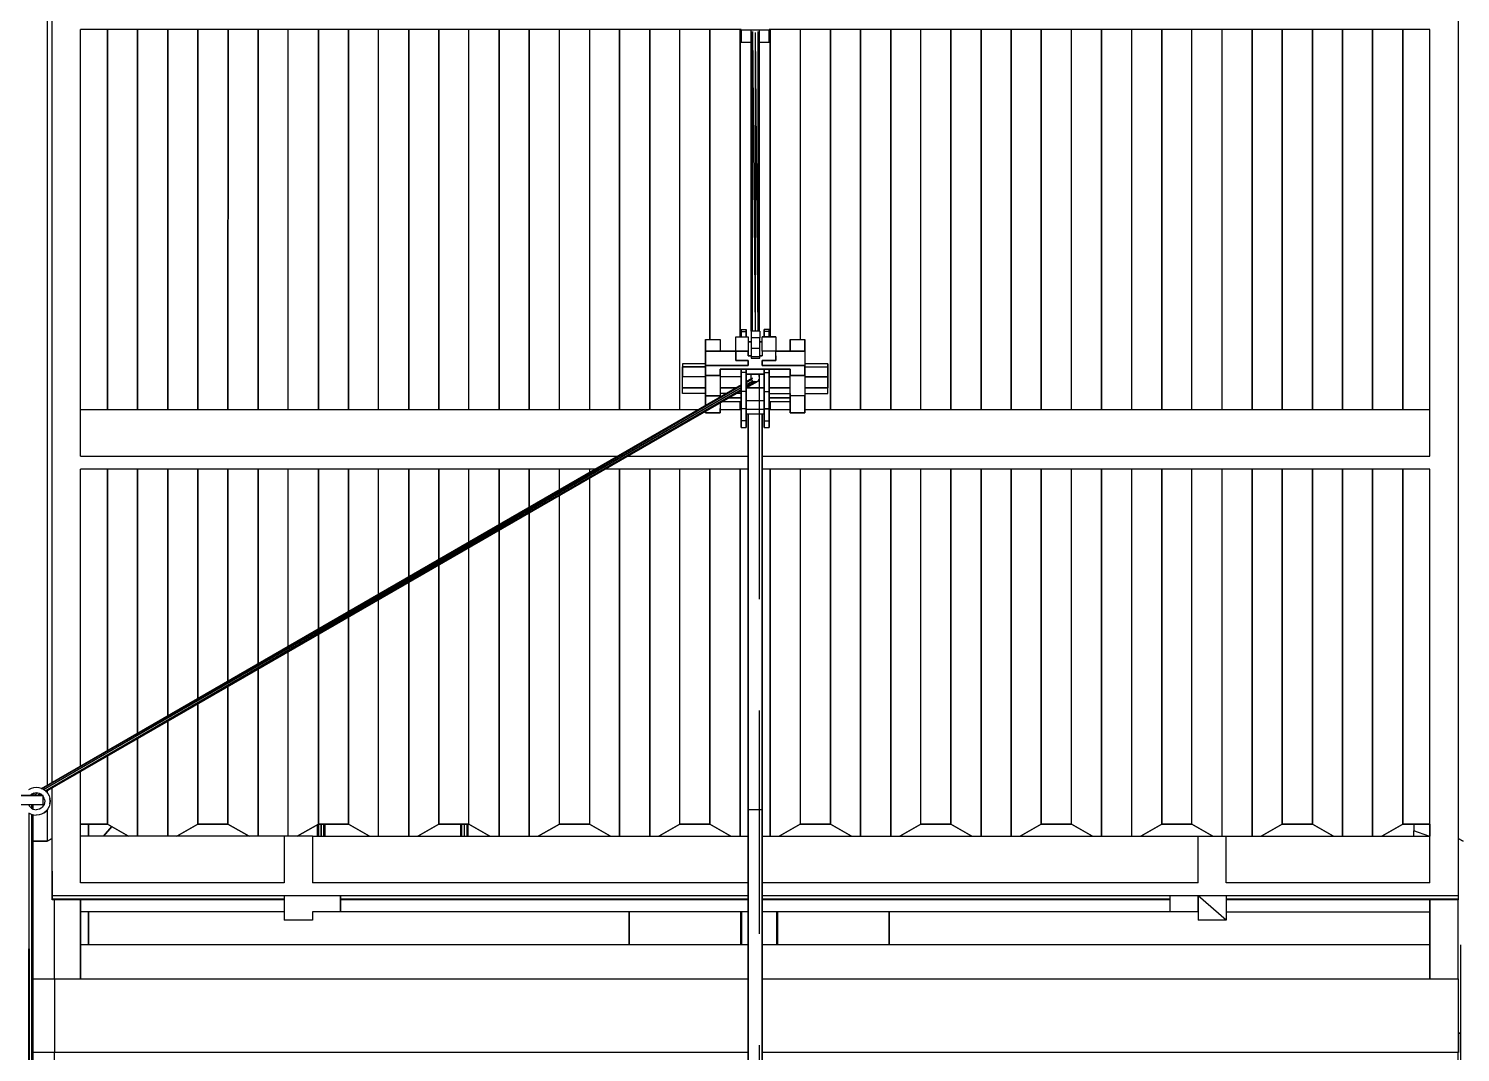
# Model space of a CAD drawing. Extents: x -43 to 90, y 6 to 81.
# Drawn here: x 17.078 to 21.152, y 19.711 to 22.624 of the extents above; entities that cross this region are included whole.
import ezdxf

# ---------------------------------------------------------------- set-up
doc = ezdxf.new("R2010")
doc.units = 0
doc.header["$LTSCALE"] = 0.1
doc.header["$MEASUREMENT"] = 0
doc.linetypes.add('HIDDEN', pattern=[9.525, 6.35, -3.175])
doc.layers.add('cobertura nova', color=4, linetype='CONTINUOUS')
doc.layers.add('hachures cobertura', color=252, linetype='CONTINUOUS')

msp = doc.modelspace()

# ---------------------------------------------------------------- linework, layer by layer
at = {"layer": 'cobertura nova'}
for p, q in [((17.1307, 24.0292), (17.1306, 20.4712)), ((17.1451, 22.6222), (17.1451, 22.6591)), ((21.1451, 22.6591), (21.1451, 22.6222)), ((17.1451, 21.4075), (17.1451, 22.6222)), ((19.1051, 22.6222), (17.2251, 22.6222)), ((17.2251, 21.4075), (17.2251, 22.6222)), ((19.1021, 21.7473), (19.1021, 22.6222)), ((19.1021, 22.6222), (19.1021, 21.7473)), ((19.1051, 22.5846), (19.1051, 22.6222)), ((19.1051, 22.6222), (19.1051, 22.6222)), ((19.1051, 22.5846), (19.1051, 22.6214)), ((19.1051, 22.6214), (19.1851, 22.6214)), ((19.1051, 22.6214), (19.1051, 22.5846)), ((19.134, 21.763), (19.134, 22.6214)), ((19.137, 21.763), (19.134, 22.6214)), ((19.1372, 22.6164), (19.1446, 21.763)), ((19.1372, 21.763), (19.1372, 22.6164)), ((19.1452, 22.6136), (19.1526, 21.763)), ((19.1452, 22.6136), (19.1452, 21.763)), ((19.1531, 22.6164), (19.1562, 21.763)), ((19.1532, 21.763), (19.1531, 22.6164)), ((19.1564, 22.6214), (19.1564, 21.763)), ((21.0651, 22.6222), (19.1851, 22.6222)), ((19.1851, 22.6214), (19.1851, 22.5846)), ((19.1851, 22.5846), (19.1851, 22.6214)), ((19.1851, 22.5846), (19.1851, 22.6214)), ((19.1878, 22.6222), (19.1878, 21.7473)), ((21.0651, 21.4075), (21.0651, 22.6222)), ((21.1451, 22.6222), (21.1451, 21.4075)), ((19.134, 22.5846), (19.1051, 22.5846)), ((19.1851, 22.5846), (19.1564, 22.5846)), ((19.1049, 21.7676), (19.1193, 21.7676)), ((19.1049, 21.7676), (19.1049, 21.7489)), ((19.1049, 21.7624), (19.1049, 21.7676)), ((19.1049, 21.7473), (19.1049, 21.7624)), ((19.1049, 21.7624), (19.1193, 21.7624)), ((19.1049, 21.7624), (19.1049, 21.7473)), ((19.1193, 21.7676), (19.1193, 21.7624)), ((19.1193, 21.7624), (19.1193, 21.7676)), ((19.1193, 21.7624), (19.1193, 21.7473)), ((19.1193, 21.7473), (19.1193, 21.7624)), ((19.1582, 21.763), (19.1339, 21.763)), ((19.1339, 21.763), (19.1339, 21.744)), ((19.1582, 21.763), (19.1582, 21.744)), ((19.1705, 21.7676), (19.1705, 21.7489)), ((19.1705, 21.7624), (19.1705, 21.7676)), ((19.1849, 21.7676), (19.1705, 21.7676)), ((19.1705, 21.7676), (19.1705, 21.7624)), ((19.1705, 21.7489), (19.1705, 21.7676)), ((19.1705, 21.7473), (19.1705, 21.7624)), ((19.1849, 21.7624), (19.1705, 21.7624)), ((19.1705, 21.7624), (19.1705, 21.7473)), ((19.1849, 21.7676), (19.1849, 21.7624)), ((19.1849, 21.7624), (19.1849, 21.7676)), ((19.1849, 21.7473), (19.1849, 21.7624)), ((19.1849, 21.7624), (19.1849, 21.7473)), ((19.0037, 21.7039), (19.0037, 21.7393)), ((19.0037, 21.7393), (19.0455, 21.7393)), ((19.0037, 21.7393), (19.0037, 21.696)), ((19.0037, 21.7063), (19.0037, 21.7393)), ((19.0455, 21.7393), (19.0455, 21.7063)), ((19.09, 21.7473), (19.1253, 21.7473)), ((19.09, 21.7067), (19.09, 21.7473)), ((19.09, 21.7201), (19.09, 21.7333)), ((19.09, 21.7201), (19.09, 21.7201)), ((19.09, 21.6796), (19.09, 21.7201)), ((19.09, 21.7201), (19.09, 21.7201)), ((19.1049, 21.7489), (19.1049, 21.7489)), ((19.1049, 21.7473), (19.1049, 21.7489)), ((19.1049, 21.7489), (19.1049, 21.7473)), ((19.1253, 21.7473), (19.1253, 21.7067)), ((19.1339, 21.7333), (19.1253, 21.7333)), ((19.1253, 21.7333), (19.1339, 21.7333)), ((19.1339, 21.744), (19.1339, 21.7138)), ((19.1582, 21.744), (19.1339, 21.744)), ((19.1582, 21.7138), (19.1582, 21.744)), ((19.1649, 21.7333), (19.1582, 21.7333)), ((19.1582, 21.7333), (19.1649, 21.7333)), ((19.1649, 21.7067), (19.1649, 21.7473)), ((19.1649, 21.7473), (19.2041, 21.7473)), ((19.2041, 21.7473), (19.1649, 21.7473)), ((19.1705, 21.7489), (19.1705, 21.7473)), ((19.1705, 21.7489), (19.1705, 21.7489)), ((19.1705, 21.7473), (19.1705, 21.7489)), ((19.1705, 21.7489), (19.1705, 21.7489)), ((19.2041, 21.7473), (19.2041, 21.7067)), ((19.2447, 21.7063), (19.2447, 21.7393)), ((19.2447, 21.7393), (19.2865, 21.7393)), ((19.2447, 21.7393), (19.2447, 21.7063)), ((19.2865, 21.7063), (19.2865, 21.7393)), ((19.2865, 21.7393), (19.2865, 21.7063)), ((19.2865, 21.7063), (19.2865, 21.7393)), ((19.0037, 21.696), (19.0037, 21.7063)), ((19.0037, 21.7063), (19.0455, 21.7063)), ((19.0455, 21.7059), (19.0037, 21.7059)), ((19.0037, 21.7059), (19.0037, 21.6654)), ((19.0037, 21.6654), (19.0037, 21.7059)), ((19.0037, 21.7059), (19.0037, 21.6956)), ((19.0037, 21.691), (19.0037, 21.7039)), ((19.0037, 21.6776), (19.0037, 21.696)), ((19.0037, 21.6956), (19.0037, 21.6772)), ((19.0037, 21.691), (19.0037, 21.691)), ((19.0037, 21.6707), (19.0037, 21.691)), ((19.0037, 21.691), (19.0037, 21.691)), ((19.0037, 21.6776), (19.0037, 21.6772)), ((19.0037, 21.6776), (19.0037, 21.6776)), ((19.0037, 21.6772), (19.0037, 21.6772)), ((19.0455, 21.7063), (19.09, 21.7063)), ((19.09, 21.7059), (19.0455, 21.7059)), ((19.1253, 21.7067), (19.09, 21.7067)), ((19.09, 21.7067), (19.09, 21.6928)), ((19.09, 21.6928), (19.09, 21.7067)), ((19.09, 21.7067), (19.1253, 21.7067)), ((19.09, 21.6928), (19.09, 21.6796)), ((19.09, 21.6796), (19.09, 21.6928)), ((19.09, 21.6796), (19.1253, 21.6796)), ((19.1253, 21.6796), (19.09, 21.6796)), ((19.1253, 21.6928), (19.1253, 21.7067)), ((19.1253, 21.7067), (19.1253, 21.6928)), ((19.1339, 21.6928), (19.1253, 21.6928)), ((19.1253, 21.6928), (19.1339, 21.6928)), ((19.1253, 21.6796), (19.1253, 21.6657)), ((19.1253, 21.6657), (19.1253, 21.6796)), ((19.1253, 21.6657), (19.1253, 21.6796)), ((19.1339, 21.7138), (19.1339, 21.6901)), ((19.1582, 21.7138), (19.1339, 21.7138)), ((19.1339, 21.6901), (19.1339, 21.6867)), ((19.1582, 21.6901), (19.1339, 21.6901)), ((19.1339, 21.6867), (19.1582, 21.6867)), ((19.1582, 21.6901), (19.1582, 21.7138)), ((19.1649, 21.6928), (19.1582, 21.6928)), ((19.1582, 21.6928), (19.1649, 21.6928)), ((19.1582, 21.6867), (19.1582, 21.6901)), ((19.2041, 21.7067), (19.1649, 21.7067)), ((19.1649, 21.7067), (19.1649, 21.6928)), ((19.1649, 21.6796), (19.1649, 21.6654)), ((19.1649, 21.6657), (19.1649, 21.6796)), ((19.1649, 21.6796), (19.2041, 21.6796)), ((19.1649, 21.6796), (19.1649, 21.6654)), ((19.1649, 21.6654), (19.1649, 21.6796)), ((19.2041, 21.6796), (19.1649, 21.6796)), ((19.2041, 21.6928), (19.2041, 21.7067)), ((19.2041, 21.7063), (19.2447, 21.7063)), ((19.2447, 21.7059), (19.2041, 21.7059)), ((19.2041, 21.6796), (19.2041, 21.6928)), ((19.2041, 21.6928), (19.2041, 21.6796)), ((19.2447, 21.7063), (19.2865, 21.7063)), ((19.2865, 21.7059), (19.2447, 21.7059)), ((19.2865, 21.7063), (19.2865, 21.7059)), ((19.2865, 21.7059), (19.2865, 21.6654)), ((18.9383, 21.6707), (18.9383, 21.6621)), ((19.0037, 21.6707), (18.9383, 21.6707)), ((18.9383, 21.6337), (18.9383, 21.6621)), ((18.9383, 21.6621), (19.0037, 21.6621)), ((19.0037, 21.6621), (18.9383, 21.6621)), ((18.9383, 21.6621), (18.9383, 21.6337)), ((18.9383, 21.6022), (18.9383, 21.6337)), ((19.0037, 21.6337), (18.9383, 21.6337)), ((19.0455, 21.6657), (19.0037, 21.6657)), ((19.0037, 21.6654), (19.0037, 21.6554)), ((19.0037, 21.6654), (19.0455, 21.6654)), ((19.0037, 21.6551), (19.0037, 21.6654)), ((19.0037, 21.6554), (19.0037, 21.637)), ((19.0037, 21.6367), (19.0037, 21.6551)), ((19.0037, 21.637), (19.0455, 21.637)), ((19.0455, 21.6367), (19.0037, 21.6367)), ((19.0037, 21.6367), (19.0037, 21.5788)), ((19.0037, 21.5788), (19.0037, 21.6367)), ((19.1253, 21.6657), (19.0455, 21.6657)), ((19.0455, 21.6654), (19.1253, 21.6654)), ((19.0455, 21.6554), (19.0455, 21.6551)), ((19.0455, 21.6551), (19.0455, 21.6554)), ((19.0455, 21.6554), (19.1253, 21.6554)), ((19.0455, 21.6551), (19.0455, 21.6367)), ((19.1253, 21.6551), (19.0455, 21.6551)), ((19.0455, 21.637), (19.0455, 21.6551)), ((19.0455, 21.6367), (19.0455, 21.5788)), ((19.1049, 21.6337), (19.0455, 21.6337)), ((19.1049, 21.6461), (19.1049, 21.6551)), ((19.1049, 21.6551), (19.1049, 21.6461)), ((19.1049, 21.5918), (19.1049, 21.6461)), ((19.1193, 21.6461), (19.1049, 21.6461)), ((19.1049, 21.6461), (19.1049, 21.5918)), ((19.1193, 21.6461), (19.1193, 21.6551)), ((19.1193, 21.5918), (19.1193, 21.6461)), ((19.1705, 21.6412), (19.1193, 21.6412)), ((19.1193, 21.6412), (19.1193, 21.619)), ((19.1193, 21.6412), (19.1705, 21.6412)), ((19.1194, 21.6551), (19.1194, 21.6461)), ((19.1194, 21.6461), (19.1194, 21.5918)), ((19.1253, 21.6554), (19.1649, 21.6554)), ((19.1649, 21.6551), (19.1253, 21.6551)), ((19.134, 21.6274), (19.134, 21.6412)), ((19.1557, 21.6412), (19.1564, 21.6253)), ((19.1564, 21.6412), (19.1564, 21.6253)), ((19.2447, 21.6657), (19.1649, 21.6657)), ((19.1649, 21.6654), (19.2447, 21.6654)), ((19.1649, 21.6554), (19.2447, 21.6554)), ((19.2447, 21.6551), (19.1649, 21.6551)), ((19.1705, 21.6551), (19.1705, 21.6461)), ((19.1705, 21.6461), (19.1705, 21.6551)), ((19.1705, 21.6551), (19.1705, 21.6412)), ((19.1705, 21.6461), (19.1849, 21.6461)), ((19.1705, 21.6461), (19.1705, 21.5918)), ((19.1705, 21.5918), (19.1705, 21.6461)), ((19.1705, 21.6412), (19.1705, 21.6412)), ((19.1705, 21.6412), (19.1705, 21.602)), ((19.1849, 21.6461), (19.1849, 21.6551)), ((19.1849, 21.6551), (19.1849, 21.6461)), ((19.1849, 21.5918), (19.1849, 21.6461)), ((19.1849, 21.6461), (19.1849, 21.5918)), ((19.1849, 21.6337), (19.2447, 21.6337)), ((19.2447, 21.6337), (19.1849, 21.6337)), ((19.1849, 21.6337), (19.1849, 21.6022)), ((19.2865, 21.6657), (19.2447, 21.6657)), ((19.2447, 21.6654), (19.2865, 21.6654)), ((19.2447, 21.6551), (19.2447, 21.6554)), ((19.2447, 21.6367), (19.2447, 21.6551)), ((19.2447, 21.6551), (19.2447, 21.637)), ((19.2447, 21.637), (19.2865, 21.637)), ((19.2865, 21.6367), (19.2447, 21.6367)), ((19.2447, 21.5788), (19.2447, 21.6367)), ((19.3519, 21.6707), (19.2865, 21.6707)), ((19.2865, 21.6654), (19.2865, 21.6551)), ((19.2865, 21.6554), (19.2865, 21.6654)), ((19.2865, 21.6621), (19.3519, 21.6621)), ((19.2865, 21.637), (19.2865, 21.6554)), ((19.2865, 21.6551), (19.2865, 21.6367)), ((19.2865, 21.6367), (19.2865, 21.5788)), ((19.2865, 21.6337), (19.3519, 21.6337)), ((19.3519, 21.6337), (19.2865, 21.6337)), ((19.3519, 21.6621), (19.3519, 21.6707)), ((19.3519, 21.6707), (19.3519, 21.6621)), ((19.3519, 21.6337), (19.3519, 21.6621)), ((19.3519, 21.6621), (19.3519, 21.6337)), ((19.3519, 21.6337), (19.3519, 21.6337)), ((19.3519, 21.6022), (19.3519, 21.6337)), ((19.3519, 21.6337), (19.3519, 21.6022)), ((17.1143, 20.4617), (19.1049, 21.6107)), ((19.1049, 21.6106), (17.1156, 20.4612)), ((17.1156, 20.4611), (19.1049, 21.6086)), ((17.1201, 20.4587), (19.1049, 21.6085)), ((17.1202, 20.4587), (19.1049, 21.6027)), ((17.1246, 20.4554), (19.1049, 21.6026)), ((17.1247, 20.4553), (19.1049, 21.5964)), ((19.1049, 21.5964), (17.127, 20.4535)), ((17.1271, 20.4534), (19.1049, 21.5935)), ((18.9383, 21.586), (18.9383, 21.6022)), ((19.0037, 21.6022), (18.9383, 21.6022)), ((18.9383, 21.6022), (19.0037, 21.6022)), ((19.0903, 21.6022), (19.0455, 21.6022)), ((19.0455, 21.6022), (19.0903, 21.6022)), ((19.1049, 21.586), (19.1049, 21.5935)), ((19.1193, 21.5918), (19.1049, 21.5918)), ((19.1049, 21.5918), (19.1049, 21.5425)), ((19.1049, 21.5425), (19.1049, 21.5918)), ((19.1373, 21.6293), (19.1193, 21.619)), ((19.1193, 21.619), (19.1373, 21.6293)), ((19.1193, 21.6169), (19.134, 21.6253)), ((19.1193, 21.6169), (19.134, 21.6253)), ((19.1193, 21.611), (19.1373, 21.6213)), ((19.1193, 21.6109), (19.1373, 21.6213)), ((19.1193, 21.6018), (19.1532, 21.6213)), ((19.1452, 21.6196), (19.1193, 21.6047)), ((19.1193, 21.6047), (19.1452, 21.6196)), ((19.1193, 21.5425), (19.1193, 21.5918)), ((19.1194, 21.5918), (19.1194, 21.5425)), ((19.1705, 21.602), (19.1196, 21.602)), ((19.1196, 21.602), (19.1705, 21.602)), ((19.1373, 21.6293), (19.134, 21.6253)), ((19.134, 21.6253), (19.1373, 21.6213)), ((19.1373, 21.6213), (19.1452, 21.6196)), ((19.1452, 21.6196), (19.1532, 21.6213)), ((19.1532, 21.6213), (19.1564, 21.6253)), ((19.1705, 21.602), (19.1705, 21.602)), ((19.1705, 21.602), (19.1705, 21.5663)), ((19.1705, 21.5918), (19.1849, 21.5918)), ((19.1705, 21.5918), (19.1705, 21.5425)), ((19.1705, 21.5425), (19.1705, 21.5918)), ((19.1849, 21.6022), (19.2447, 21.6022)), ((19.2447, 21.6022), (19.1849, 21.6022)), ((19.1849, 21.5425), (19.1849, 21.5918)), ((19.1849, 21.5918), (19.1849, 21.5425)), ((19.2865, 21.6022), (19.3519, 21.6022)), ((19.3519, 21.6022), (19.2865, 21.6022)), ((19.3519, 21.586), (19.3519, 21.6022)), ((19.0037, 21.586), (18.9383, 21.586)), ((19.0037, 21.586), (19.0037, 21.5733)), ((19.0037, 21.5522), (19.0037, 21.586)), ((19.0455, 21.5788), (19.0037, 21.5788)), ((19.0037, 21.5788), (19.0037, 21.5522)), ((19.0037, 21.5788), (19.0455, 21.5788)), ((19.0037, 21.5522), (19.0037, 21.5788)), ((19.0037, 21.5733), (19.0037, 21.5629)), ((19.0037, 21.5629), (19.0037, 21.5629)), ((19.0037, 21.5622), (19.0037, 21.5629)), ((19.0037, 21.5622), (19.0037, 21.5622)), ((19.0621, 21.586), (19.0455, 21.586)), ((19.0455, 21.5788), (19.0455, 21.5764)), ((19.0455, 21.5593), (19.0455, 21.5434)), ((19.1049, 21.5622), (19.0506, 21.5622)), ((19.0518, 21.5629), (19.1049, 21.5629)), ((19.1049, 21.5733), (19.0699, 21.5733)), ((19.0699, 21.5733), (19.1049, 21.5733)), ((19.1049, 21.586), (19.0919, 21.586)), ((19.1021, 21.5407), (19.1021, 21.5622)), ((19.1021, 21.5622), (19.1021, 21.5407)), ((19.1049, 21.5593), (19.1049, 21.586)), ((19.1049, 21.586), (19.1049, 21.5593)), ((19.1049, 21.5593), (19.1049, 21.5593)), ((19.1049, 21.5173), (19.1049, 21.5593)), ((19.1049, 21.5593), (19.1049, 21.5173)), ((19.1193, 21.5663), (19.1705, 21.5663)), ((19.1705, 21.5663), (19.1705, 21.5413)), ((19.1849, 21.586), (19.2447, 21.586)), ((19.2447, 21.5733), (19.1849, 21.5733)), ((19.1849, 21.5733), (19.2447, 21.5733)), ((19.1849, 21.5629), (19.2447, 21.5629)), ((19.2447, 21.5622), (19.1849, 21.5622)), ((19.1878, 21.5622), (19.1878, 21.5407)), ((19.1878, 21.5407), (19.1878, 21.5622)), ((19.2447, 21.586), (19.2447, 21.5733)), ((19.2447, 21.5434), (19.2447, 21.586)), ((19.2865, 21.5788), (19.2447, 21.5788)), ((19.2447, 21.5434), (19.2447, 21.5788)), ((19.2447, 21.5788), (19.2447, 21.5434)), ((19.2447, 21.5629), (19.2447, 21.5629)), ((19.2447, 21.5622), (19.2447, 21.5622)), ((19.2865, 21.586), (19.3519, 21.586)), ((19.2865, 21.5788), (19.2865, 21.5434)), ((19.2865, 21.5305), (19.2865, 21.5788)), ((19.2865, 21.5788), (19.2865, 21.5733)), ((19.2865, 21.5622), (19.2865, 21.5788)), ((19.2865, 21.5434), (19.2865, 21.5788)), ((19.2865, 21.5733), (19.2865, 21.5622)), ((17.2251, 21.5407), (18.9836, 21.5407)), ((19.0037, 21.5352), (19.0037, 21.5305)), ((19.0037, 21.5305), (19.0037, 21.5352)), ((19.0037, 21.5305), (19.0037, 21.5352)), ((19.0037, 21.5305), (19.0455, 21.5305)), ((19.0455, 21.5305), (19.0037, 21.5305)), ((19.0455, 21.5434), (19.0455, 21.5305)), ((19.0455, 21.5305), (19.0455, 21.5434)), ((19.0455, 21.5407), (19.1049, 21.5407)), ((19.1193, 21.5425), (19.1049, 21.5425)), ((19.1049, 21.5425), (19.1049, 21.5077)), ((19.1049, 21.5077), (19.1049, 21.5425)), ((19.1049, 21.5173), (19.1049, 21.5173)), ((19.1049, 21.4943), (19.1049, 21.5173)), ((19.1049, 21.5173), (19.1049, 21.4943)), ((19.1193, 21.5077), (19.1193, 21.5425)), ((19.1193, 21.5413), (19.1705, 21.5413)), ((19.1193, 21.5278), (19.1705, 21.5278)), ((19.1194, 21.5425), (19.1194, 21.5077)), ((19.1194, 21.5173), (19.1194, 21.5278)), ((19.1194, 21.4943), (19.1194, 21.5173)), ((19.1253, 20.4444), (19.1253, 21.5278)), ((19.1253, 21.5278), (19.1253, 20.4022)), ((19.1253, 20.4022), (19.1253, 21.5278)), ((19.1253, 21.5278), (19.1253, 20.4444)), ((19.1648, 21.5278), (19.1648, 20.4022)), ((19.1648, 20.4022), (19.1649, 21.5278)), ((19.1705, 21.5425), (19.1849, 21.5425)), ((19.1849, 21.5425), (19.1705, 21.5425)), ((19.1705, 21.5425), (19.1705, 21.5077)), ((19.1705, 21.5077), (19.1705, 21.5425)), ((19.1705, 21.5413), (19.1705, 21.5278)), ((19.1705, 21.5278), (19.1705, 21.5173)), ((19.1705, 21.5173), (19.1705, 21.5173)), ((19.1705, 21.4943), (19.1705, 21.5173)), ((19.1705, 21.5173), (19.1705, 21.4943)), ((19.1849, 21.5425), (19.1849, 21.5425)), ((19.1849, 21.5077), (19.1849, 21.5425)), ((19.1849, 21.5425), (19.1849, 21.5077)), ((19.1849, 21.5407), (19.2447, 21.5407)), ((19.2447, 21.5305), (19.2447, 21.5434)), ((19.2447, 21.5434), (19.2447, 21.5305)), ((19.2865, 21.5305), (19.2447, 21.5305)), ((19.2447, 21.5305), (19.2865, 21.5305)), ((19.2865, 21.5434), (19.2865, 21.5305)), ((19.2865, 21.5305), (19.2865, 21.5434)), ((19.2865, 21.5407), (21.0651, 21.5407)), ((21.0651, 21.4075), (21.0651, 21.5407)), ((19.1193, 21.5077), (19.1049, 21.5077)), ((19.1049, 21.5077), (19.1049, 21.4891)), ((19.1049, 21.4891), (19.1049, 21.5077)), ((19.1049, 21.4943), (19.1049, 21.4891)), ((19.1049, 21.4891), (19.1193, 21.4891)), ((19.1193, 21.4891), (19.1193, 21.5077)), ((19.1194, 21.5077), (19.1194, 21.4891)), ((19.1194, 21.4891), (19.1194, 21.4943)), ((19.1705, 21.5077), (19.1849, 21.5077)), ((19.1705, 21.5077), (19.1705, 21.4891)), ((19.1705, 21.4891), (19.1705, 21.5077)), ((19.1705, 21.4943), (19.1705, 21.4943)), ((19.1705, 21.4891), (19.1705, 21.4943)), ((19.1705, 21.4943), (19.1705, 21.4943)), ((19.1705, 21.4943), (19.1705, 21.4891)), ((19.1705, 21.4891), (19.1849, 21.4891)), ((19.1849, 21.4891), (19.1849, 21.5077)), ((19.1849, 21.5077), (19.1849, 21.4891)), ((19.1849, 21.4943), (19.1849, 21.4891)), ((17.1451, 21.3707), (17.1451, 21.4075)), ((17.2251, 21.4075), (18.7529, 21.4075)), ((18.7822, 21.4075), (19.1253, 21.4075)), ((19.1649, 21.4075), (21.0651, 21.4075)), ((21.1451, 21.4075), (21.1451, 21.3707)), ((17.1451, 20.4795), (17.1451, 21.3707)), ((18.6891, 21.3707), (17.2251, 21.3707)), ((17.2251, 20.5256), (17.2251, 21.3707)), ((18.4164, 21.2133), (18.4164, 21.3707)), ((18.5021, 21.3707), (18.5021, 21.2627)), ((18.6735, 21.3707), (18.6735, 21.3617)), ((19.1253, 21.3707), (18.7183, 21.3707)), ((19.1021, 20.3259), (19.1021, 21.3707)), ((21.0651, 21.3707), (19.1649, 21.3707)), ((19.1878, 21.3707), (19.1878, 20.3259)), ((21.0651, 20.1927), (21.0651, 21.3707)), ((21.1451, 21.3707), (21.1451, 20.1927)), ((17.2251, 20.1927), (17.2251, 20.5099)), ((17.0845, 20.4616), (17.0777, 20.458)), ((17.0919, 20.4639), (17.0845, 20.4616)), ((17.0996, 20.4646), (17.0919, 20.4639)), ((17.1073, 20.4639), (17.0996, 20.4646)), ((17.1147, 20.4616), (17.1073, 20.4639)), ((17.1215, 20.458), (17.1147, 20.4616)), ((17.1275, 20.4531), (17.1215, 20.458)), ((17.1275, 20.4531), (17.1271, 20.4534)), ((17.1275, 20.4531), (17.1324, 20.4471)), ((17.1306, 20.4555), (17.1306, 20.4492)), ((17.1451, 20.1927), (17.1451, 20.4638)), ((17.1193, 20.4149), (16.6199, 20.4149)), ((17.1193, 20.442), (17.0426, 20.442)), ((17.0426, 20.442), (17.1193, 20.442)), ((17.078, 20.4149), (17.0796, 20.4119)), ((17.0788, 20.4134), (17.0788, 20.4149)), ((17.0788, 20.4134), (17.0788, 20.4149)), ((17.0796, 20.4119), (17.0826, 20.4083)), ((17.0825, 20.442), (17.0933, 20.4483)), ((17.0932, 20.4482), (17.0825, 20.4421)), ((17.0826, 20.4422), (17.0825, 20.442)), ((17.0863, 20.4452), (17.0826, 20.4422)), ((17.0904, 20.4474), (17.0863, 20.4452)), ((17.0868, 20.4149), (17.0868, 20.405)), ((17.0868, 20.405), (17.0868, 20.4149)), ((17.0901, 20.4149), (17.0901, 20.4032)), ((17.0949, 20.4487), (17.0904, 20.4474)), ((17.0912, 20.442), (17.1031, 20.4489)), ((17.0913, 20.442), (17.1032, 20.4489)), ((17.0996, 20.4492), (17.0949, 20.4487)), ((17.1043, 20.4487), (17.0996, 20.4492)), ((17.1015, 20.442), (17.1098, 20.4468)), ((17.1016, 20.442), (17.1099, 20.4468)), ((17.1088, 20.4474), (17.1043, 20.4487)), ((17.1128, 20.4452), (17.1072, 20.442)), ((17.1073, 20.442), (17.1128, 20.4452)), ((17.1129, 20.4452), (17.1088, 20.4474)), ((17.1165, 20.4422), (17.1129, 20.4452)), ((17.1167, 20.442), (17.1165, 20.4422)), ((17.1195, 20.4119), (17.1165, 20.4083)), ((17.1193, 20.4149), (17.1193, 20.442)), ((17.1195, 20.4385), (17.1193, 20.4388)), ((17.1217, 20.4344), (17.1195, 20.4385)), ((17.1217, 20.416), (17.1195, 20.4119)), ((17.1231, 20.4299), (17.1217, 20.4344)), ((17.1231, 20.4205), (17.1217, 20.416)), ((17.1231, 20.4299), (17.1236, 20.4252)), ((17.1236, 20.4252), (17.1231, 20.4205)), ((17.1324, 20.4471), (17.136, 20.4403)), ((17.136, 20.4403), (17.1382, 20.4329)), ((17.1382, 20.4175), (17.136, 20.4101)), ((17.1382, 20.4329), (17.139, 20.4252)), ((17.139, 20.4252), (17.1382, 20.4329)), ((17.1382, 20.4329), (17.139, 20.4252)), ((17.139, 20.4252), (17.1382, 20.4175)), ((17.1382, 20.4175), (17.139, 20.4252)), ((17.139, 20.4252), (17.139, 20.4252)), ((19.1253, 20.419), (19.1253, 20.4444)), ((19.1253, 20.4444), (19.1253, 20.419)), ((19.1253, 19.9195), (19.1253, 20.419)), ((19.1253, 20.419), (19.1253, 20.3768)), ((17.0777, 20.3924), (17.0845, 20.3888)), ((17.0777, 15.5285), (17.0788, 20.3918)), ((17.0854, 15.5285), (17.0789, 20.3918)), ((17.0826, 20.4083), (17.0863, 20.4053)), ((17.0845, 20.3888), (17.0919, 20.3866)), ((17.0857, 15.5285), (17.0868, 20.3881)), ((17.0863, 20.4053), (17.0904, 20.4031)), ((17.0868, 20.3881), (17.0889, 15.5285)), ((17.0901, 20.3871), (17.089, 15.5285)), ((17.0904, 20.4031), (17.0949, 20.4017)), ((17.0919, 20.3866), (17.0996, 20.3858)), ((17.0949, 20.4017), (17.0996, 20.4012)), ((17.1043, 20.4017), (17.0996, 20.4012)), ((17.1073, 20.3866), (17.0996, 20.3858)), ((17.1088, 20.4031), (17.1043, 20.4017)), ((17.1147, 20.3888), (17.1073, 20.3866)), ((17.1129, 20.4053), (17.1088, 20.4031)), ((17.1165, 20.4083), (17.1129, 20.4053)), ((17.1215, 20.3924), (17.1147, 20.3888)), ((17.1215, 20.3924), (17.1147, 20.3888)), ((17.1215, 20.3924), (17.1275, 20.3973)), ((17.1275, 20.3973), (17.1215, 20.3924)), ((17.1215, 20.3924), (17.1215, 20.3924)), ((17.1324, 20.4033), (17.1275, 20.3973)), ((17.1306, 20.4012), (17.1306, 20.3113)), ((17.136, 20.4101), (17.1324, 20.4033)), ((19.1253, 20.4022), (19.1648, 20.4022)), ((19.1253, 20.4022), (19.1253, 18.5206)), ((19.1253, 18.5206), (19.1253, 20.4022)), ((19.1253, 20.3768), (19.1253, 19.8187)), ((19.1253, 20.3768), (19.1253, 20.3768)), ((19.1253, 18.5628), (19.1253, 20.3768)), ((19.1253, 20.3768), (19.1253, 20.2311)), ((19.1648, 20.4022), (19.1648, 18.5206)), ((19.1648, 18.5206), (19.1648, 20.4022)), ((17.2251, 20.3598), (17.3021, 20.3598)), ((17.3021, 20.3597), (17.2251, 20.3597)), ((17.248, 20.3259), (17.248, 20.3597)), ((17.248, 20.3259), (17.248, 20.3597)), ((17.248, 20.3597), (17.248, 20.3259)), ((17.314, 20.353), (17.2911, 20.3259)), ((17.2911, 20.3259), (17.314, 20.353)), ((17.3021, 20.3598), (17.3619, 20.3259)), ((17.3619, 20.3259), (17.3021, 20.3597)), ((17.4994, 20.3259), (17.5592, 20.3598)), ((17.5592, 20.3597), (17.4994, 20.3259)), ((17.5592, 20.3598), (17.6449, 20.3598)), ((17.6449, 20.3597), (17.5592, 20.3597)), ((17.6449, 20.3598), (17.7048, 20.3259)), ((17.7048, 20.3259), (17.6449, 20.3597)), ((17.8422, 20.3259), (17.9021, 20.3598)), ((17.9021, 20.3597), (17.8422, 20.3259)), ((17.8988, 20.3579), (17.8988, 20.3259)), ((17.8989, 20.3579), (17.8989, 20.3259)), ((17.9021, 20.3598), (17.9878, 20.3598)), ((17.9878, 20.3597), (17.9021, 20.3597)), ((17.9021, 20.3597), (17.9021, 20.3259)), ((17.9023, 20.3597), (17.9023, 20.3259)), ((17.9101, 20.3259), (17.9101, 20.3597)), ((17.9102, 20.3597), (17.9103, 20.3259)), ((17.918, 20.3259), (17.918, 20.3597)), ((17.9181, 20.3597), (17.9181, 20.3259)), ((17.9213, 20.3259), (17.9213, 20.3597)), ((17.9878, 20.3598), (18.0476, 20.3259)), ((18.0476, 20.3259), (17.9878, 20.3597)), ((18.1851, 20.3259), (18.2449, 20.3598)), ((18.2449, 20.3597), (18.1851, 20.3259)), ((18.3306, 20.3597), (18.2449, 20.3597)), ((18.2449, 20.3598), (18.3306, 20.3598)), ((18.3063, 20.3597), (18.3063, 20.3259)), ((18.3095, 20.3597), (18.3095, 20.3259)), ((18.3096, 20.3259), (18.3096, 20.3597)), ((18.3174, 20.3597), (18.3173, 20.3259)), ((18.3175, 20.3259), (18.3175, 20.3597)), ((18.3253, 20.3259), (18.3253, 20.3597)), ((18.3255, 20.3259), (18.3255, 20.3597)), ((18.3287, 20.3259), (18.3287, 20.3597)), ((18.3288, 20.3259), (18.3288, 20.3597)), ((18.3905, 20.3259), (18.3306, 20.3597)), ((18.3306, 20.3598), (18.3905, 20.3259)), ((18.5279, 20.3259), (18.5878, 20.3598)), ((18.5878, 20.3598), (18.528, 20.3259)), ((18.6735, 20.3598), (18.5878, 20.3598)), ((18.5878, 20.3598), (18.6735, 20.3598)), ((18.7333, 20.3259), (18.6735, 20.3598)), ((18.6735, 20.3598), (18.7334, 20.3259)), ((18.9306, 20.3598), (18.8708, 20.3259)), ((18.8708, 20.3259), (18.9306, 20.3598)), ((19.0164, 20.3598), (18.9306, 20.3598)), ((18.9306, 20.3598), (19.0164, 20.3598)), ((19.0762, 20.3259), (19.0164, 20.3598)), ((19.0164, 20.3598), (19.0762, 20.3259)), ((19.2735, 20.3598), (19.2137, 20.3259)), ((19.2137, 20.3259), (19.2735, 20.3598)), ((19.3592, 20.3598), (19.2735, 20.3598)), ((19.2735, 20.3598), (19.3592, 20.3598)), ((19.4191, 20.3259), (19.3592, 20.3598)), ((19.3592, 20.3598), (19.4191, 20.3259)), ((19.6164, 20.3598), (19.5565, 20.3259)), ((19.5565, 20.3259), (19.6164, 20.3598)), ((19.7021, 20.3598), (19.6164, 20.3598)), ((19.6164, 20.3598), (19.7021, 20.3598)), ((19.7619, 20.3259), (19.7021, 20.3598)), ((19.7021, 20.3598), (19.7619, 20.3259)), ((19.9592, 20.3598), (19.8994, 20.3259)), ((19.8994, 20.3259), (19.9592, 20.3598)), ((20.0449, 20.3598), (19.9592, 20.3598)), ((19.9592, 20.3598), (20.0449, 20.3598)), ((20.1048, 20.3259), (20.0449, 20.3598)), ((20.0449, 20.3598), (20.1048, 20.3259)), ((20.3021, 20.3598), (20.2422, 20.3259)), ((20.2422, 20.3259), (20.3021, 20.3598)), ((20.3878, 20.3598), (20.3021, 20.3598)), ((20.3021, 20.3598), (20.3878, 20.3598)), ((20.4476, 20.3259), (20.3878, 20.3598)), ((20.3878, 20.3598), (20.4476, 20.3259)), ((20.6449, 20.3598), (20.5851, 20.3259)), ((20.5851, 20.3259), (20.6449, 20.3598)), ((20.7306, 20.3598), (20.6449, 20.3598)), ((20.6449, 20.3598), (20.7306, 20.3598)), ((20.7905, 20.3259), (20.7306, 20.3598)), ((20.7306, 20.3598), (20.7905, 20.3259)), ((20.9878, 20.3598), (20.9279, 20.3259)), ((20.9279, 20.3259), (20.9878, 20.3598)), ((20.9878, 20.3598), (21.0651, 20.3598)), ((21.0651, 20.3598), (20.9878, 20.3598)), ((21.0193, 20.3598), (21.0193, 20.3411)), ((21.0194, 20.3259), (21.0193, 20.3411)), ((21.0622, 20.3259), (21.0193, 20.3411)), ((21.065, 20.3598), (21.065, 20.3259)), ((21.065, 20.3259), (21.065, 20.3598)), ((21.065, 20.3259), (21.065, 20.3598)), ((21.065, 20.3598), (21.065, 20.3259)), ((17.1306, 20.3113), (17.09, 20.3113)), ((17.09, 20.3113), (17.1306, 20.3113)), ((17.1451, 20.3194), (17.1306, 20.3113)), ((17.1306, 20.3113), (17.1451, 20.3194)), ((17.8051, 20.3259), (17.2251, 20.3259)), ((17.8051, 20.3259), (17.8051, 20.1927)), ((17.8851, 20.3259), (17.8051, 20.3259)), ((17.8851, 20.3259), (17.8851, 20.1927)), ((17.8851, 20.3259), (19.1253, 20.3259)), ((19.1648, 20.3259), (20.4051, 20.3259)), ((20.4051, 20.3259), (20.4851, 20.3259)), ((20.4051, 20.1927), (20.4051, 20.3259)), ((20.4851, 20.3259), (21.0651, 20.3259)), ((20.4851, 20.1927), (20.4851, 20.3259)), ((21.0651, 20.1927), (21.0651, 20.3259)), ((21.1451, 20.3193), (21.1592, 20.3113)), ((21.1592, 20.3113), (21.1451, 20.3193)), ((17.145, 20.2053), (17.145, 20.2264)), ((17.145, 20.2264), (17.145, 20.2236)), ((17.145, 20.2236), (17.145, 20.1986)), ((17.1451, 20.2264), (17.1451, 20.2264)), ((17.1451, 20.2264), (17.1451, 20.2053)), ((17.1451, 20.1986), (17.1451, 20.2236)), ((21.0651, 20.2264), (21.0651, 20.2264)), ((17.1451, 20.1728), (17.145, 20.2053)), ((17.145, 20.1986), (17.1451, 20.166)), ((17.1451, 20.2053), (17.1451, 20.1927)), ((17.1451, 20.1986), (17.1451, 20.1986)), ((17.1451, 20.166), (17.1451, 20.1986)), ((17.1451, 20.1559), (17.1451, 20.1927)), ((17.1451, 20.1478), (17.1451, 20.1728)), ((17.1451, 20.166), (17.1451, 20.145)), ((17.1451, 20.166), (17.1451, 20.166)), ((17.8051, 20.1927), (17.2251, 20.1927)), ((19.1253, 20.1927), (17.8851, 20.1927)), ((20.4051, 20.1927), (19.1648, 20.1927)), ((21.0651, 20.1927), (20.4851, 20.1927)), ((21.0651, 20.2053), (21.0651, 20.2053)), ((21.1451, 20.1927), (21.1451, 20.1559)), ((17.1451, 20.1559), (17.1451, 20.1478)), ((17.2251, 20.1559), (17.1451, 20.1559)), ((17.1451, 20.145), (17.1451, 20.1478)), ((17.1451, 20.1478), (17.8051, 20.1478)), ((17.8051, 20.145), (17.1451, 20.145)), ((17.1516, 19.9195), (17.1516, 20.145)), ((17.225, 20.145), (17.225, 20.1107)), ((17.225, 20.145), (17.225, 19.9195)), ((17.225, 19.9195), (17.225, 20.145)), ((17.8051, 20.1559), (17.2251, 20.1559)), ((17.8051, 20.1559), (17.8051, 20.0869)), ((17.8851, 20.1559), (17.8051, 20.1559)), ((19.1253, 20.1559), (17.8851, 20.1559)), ((17.965, 20.1559), (17.965, 20.1107)), ((17.965, 20.1107), (17.965, 20.1559)), ((17.965, 20.1478), (19.1253, 20.1478)), ((19.1253, 20.145), (17.965, 20.145)), ((20.4051, 20.1559), (19.1648, 20.1559)), ((19.1648, 20.1478), (20.325, 20.1478)), ((20.325, 20.145), (19.1648, 20.145)), ((20.325, 20.1559), (20.325, 20.1107)), ((20.405, 20.1559), (20.405, 20.1107)), ((20.405, 20.1478), (20.4051, 20.1478)), ((20.4051, 20.145), (20.405, 20.145)), ((20.4851, 20.1559), (20.4051, 20.1559)), ((20.4851, 20.0869), (20.4051, 20.1559)), ((20.4051, 20.1559), (20.4051, 20.0869)), ((21.0651, 20.1559), (20.4851, 20.1559)), ((20.4851, 20.1559), (20.4851, 20.0869)), ((20.4851, 20.1478), (21.1451, 20.1478)), ((21.1451, 20.145), (20.4851, 20.145)), ((21.065, 20.145), (21.065, 20.1107)), ((21.065, 20.1107), (21.065, 20.145)), ((21.065, 20.145), (21.065, 19.9195)), ((21.065, 19.9195), (21.065, 20.145)), ((21.1451, 20.1559), (21.0651, 20.1559)), ((21.145, 19.9195), (21.145, 20.145)), ((21.1451, 20.1559), (21.1451, 20.1478)), ((21.1451, 20.1478), (21.1451, 20.145)), ((17.8051, 20.1107), (17.225, 20.1107)), ((17.225, 19.9195), (17.225, 20.1107)), ((17.248, 20.0168), (17.248, 20.1107)), ((17.248, 20.0168), (17.248, 20.1107)), ((17.248, 20.1107), (17.248, 20.0168)), ((17.8851, 20.0869), (17.8051, 20.0869)), ((17.965, 20.1107), (17.885, 20.1107)), ((17.8851, 20.1107), (17.8851, 20.0869)), ((19.1253, 20.1107), (17.965, 20.1107)), ((18.7866, 20.0168), (18.7866, 20.1107)), ((18.7866, 20.1107), (18.7866, 20.0168)), ((18.7866, 20.0168), (18.7866, 20.1107)), ((19.1046, 20.1107), (19.1046, 20.0168)), ((19.1046, 20.0168), (19.1046, 20.1107)), ((19.1065, 20.1107), (19.1065, 20.0168)), ((19.1065, 20.1107), (19.1065, 20.0168)), ((19.1065, 20.0168), (19.1065, 20.1107)), ((19.1065, 20.1107), (19.1065, 20.0168)), ((19.1065, 20.1107), (19.1065, 20.0168)), ((20.325, 20.1107), (19.1648, 20.1107)), ((19.2065, 20.0168), (19.2065, 20.1107)), ((19.2065, 20.1107), (19.2065, 20.0168)), ((19.2084, 20.1107), (19.2084, 20.0168)), ((19.2084, 20.0168), (19.2084, 20.1107)), ((19.2084, 20.0168), (19.2084, 20.1107)), ((19.5265, 20.1107), (19.5265, 20.0168)), ((19.5265, 20.0168), (19.5265, 20.1107)), ((20.405, 20.1107), (20.325, 20.1107)), ((20.405, 20.1107), (20.4051, 20.1107)), ((20.4851, 20.0869), (20.4051, 20.0869)), ((20.4851, 20.1107), (21.065, 20.1107)), ((21.065, 19.9195), (21.065, 20.1107)), ((21.065, 20.1107), (21.065, 19.9195)), ((19.1253, 20.0168), (17.225, 20.0168)), ((21.065, 20.0168), (19.1648, 20.0168)), ((21.1516, 20.0168), (21.1516, 20.0168)), ((21.1516, 20.0168), (21.1516, 19.5216)), ((17.0899, 19.9195), (17.1517, 19.9195)), ((17.1517, 19.9195), (19.1253, 19.9195)), ((17.1517, 19.9195), (17.1517, 19.7105)), ((19.1648, 19.9195), (21.145, 19.9195)), ((21.145, 19.9195), (21.145, 19.7105)), ((21.1516, 19.7648), (21.145, 19.7648)), ((21.145, 19.7648), (21.1516, 19.7648)), ((21.1516, 19.7105), (21.1516, 19.7648)), ((17.1517, 19.7105), (17.0899, 19.7105)), ((17.1516, 19.5216), (17.1517, 19.7105)), ((19.1253, 19.7105), (17.1517, 19.7105)), ((21.145, 19.7105), (19.1648, 19.7105)), ((21.145, 19.5216), (21.145, 19.7105)), ((21.1516, 19.7105), (21.1516, 19.7105))]:
    msp.add_line(p, q, dxfattribs=at)
at = {"layer": 'hachures cobertura', "linetype": 'HIDDEN'}
msp.add_line((19.1565, 34.0184), (19.1565, 6.3811), dxfattribs=at)
at = {"layer": 'hachures cobertura'}
for p, q in [((17.3021, 22.6222), (17.3021, 21.5407)), ((17.3021, 21.5407), (17.3021, 22.6222)), ((17.3878, 22.6222), (17.3878, 21.5407)), ((17.3878, 21.5407), (17.3878, 22.6222)), ((17.4735, 21.5407), (17.4735, 22.6222)), ((17.4735, 22.6222), (17.4735, 21.5407)), ((17.5592, 21.5407), (17.5593, 22.6222)), ((17.5593, 22.6222), (17.5592, 21.5407)), ((17.6449, 21.5407), (17.645, 22.6222)), ((17.645, 22.6222), (17.6449, 21.5407)), ((17.7307, 22.6222), (17.7307, 21.5407)), ((17.7307, 21.5407), (17.7307, 22.6222)), ((17.8164, 21.5407), (17.8164, 22.6222)), ((17.9021, 21.5407), (17.9021, 22.6222)), ((17.9021, 22.6222), (17.9021, 21.5407)), ((17.9878, 22.6222), (17.9878, 21.5407)), ((17.9878, 21.5407), (17.9878, 22.6222)), ((18.0735, 21.5407), (18.0735, 22.6222)), ((18.1592, 21.5407), (18.1593, 22.6222)), ((18.1593, 22.6222), (18.1592, 21.5407)), ((18.245, 22.6222), (18.245, 21.5407)), ((18.245, 21.5407), (18.245, 22.6222)), ((18.3307, 21.5407), (18.3307, 22.6222)), ((18.4164, 21.5407), (18.4164, 22.6222)), ((18.4164, 22.6222), (18.4164, 21.5407)), ((18.5021, 22.6222), (18.5021, 21.5407)), ((18.5021, 21.5407), (18.5021, 22.6222)), ((18.5878, 21.5407), (18.5878, 22.6222)), ((18.6735, 22.6222), (18.6735, 21.5407)), ((18.7592, 21.5407), (18.7593, 22.6222)), ((18.7593, 22.6222), (18.7592, 21.5407)), ((18.845, 22.6222), (18.845, 21.5407)), ((18.845, 21.5407), (18.845, 22.6222)), ((18.9307, 21.5407), (18.9307, 22.6222)), ((19.0164, 21.7393), (19.0164, 22.6222)), ((19.0164, 22.6222), (19.0164, 21.7393)), ((19.1878, 21.7473), (19.1878, 22.6222)), ((19.2735, 22.6222), (19.2735, 21.7393)), ((19.3592, 21.5407), (19.3593, 22.6222)), ((19.3593, 22.6222), (19.3592, 21.5407)), ((19.445, 21.5407), (19.445, 22.6222)), ((19.445, 22.6222), (19.445, 21.5407)), ((19.5307, 22.6222), (19.5307, 21.5407)), ((19.5307, 21.5407), (19.5307, 22.6222)), ((19.6164, 21.5407), (19.6164, 22.6222)), ((19.7021, 21.5407), (19.7021, 22.6222)), ((19.7021, 22.6222), (19.7021, 21.5407)), ((19.7878, 21.5407), (19.7878, 22.6222)), ((19.7878, 22.6222), (19.7878, 21.5407)), ((19.8735, 21.5407), (19.8735, 22.6222)), ((19.8735, 22.6222), (19.8735, 21.5407)), ((19.9593, 22.6222), (19.9592, 21.5407)), ((19.9592, 21.5407), (19.9593, 22.6222)), ((20.045, 21.5407), (20.045, 22.6222)), ((20.1307, 21.5407), (20.1307, 22.6222)), ((20.1307, 22.6222), (20.1307, 21.5407)), ((20.2164, 21.5407), (20.2164, 22.6222)), ((20.3021, 21.5407), (20.3021, 22.6222)), ((20.3021, 22.6222), (20.3021, 21.5407)), ((20.3878, 21.5407), (20.3878, 22.6222)), ((20.4735, 21.5407), (20.4735, 22.6222)), ((20.5592, 21.5407), (20.5593, 22.6222)), ((20.5593, 22.6222), (20.5592, 21.5407)), ((20.645, 21.5407), (20.645, 22.6222)), ((20.645, 22.6222), (20.645, 21.5407)), ((20.7307, 21.5407), (20.7307, 22.6222)), ((20.7307, 22.6222), (20.7307, 21.5407)), ((20.8164, 21.5407), (20.8164, 22.6222)), ((20.8164, 22.6222), (20.8164, 21.5407)), ((20.9021, 21.5407), (20.9021, 22.6222)), ((20.9021, 22.6222), (20.9021, 21.5407)), ((20.9878, 22.6222), (20.9878, 21.5407)), ((20.9878, 21.5407), (20.9878, 22.6222)), ((17.3021, 21.3707), (17.3021, 20.5701)), ((17.3021, 20.5701), (17.3021, 21.3707)), ((17.3878, 21.3707), (17.3878, 20.6196)), ((17.3878, 20.6196), (17.3878, 21.3707)), ((17.4735, 20.669), (17.4735, 21.3707)), ((17.4735, 21.3707), (17.4735, 20.669)), ((17.5592, 20.7185), (17.5592, 21.3707)), ((17.5592, 21.3707), (17.5592, 20.7185)), ((17.6449, 20.768), (17.6449, 21.3707)), ((17.6449, 21.3707), (17.6449, 20.768)), ((17.7307, 21.3707), (17.7307, 20.8175)), ((17.7307, 20.8175), (17.7307, 21.3707)), ((17.8164, 20.8669), (17.8164, 21.3707)), ((17.9021, 20.9164), (17.9021, 21.3707)), ((17.9021, 21.3707), (17.9021, 20.9164)), ((17.9878, 21.3707), (17.9878, 20.9659)), ((17.9878, 20.9659), (17.9878, 21.3707)), ((18.0735, 21.0154), (18.0735, 21.3707)), ((18.1592, 21.0648), (18.1592, 21.3707)), ((18.1592, 21.3707), (18.1592, 21.0648)), ((18.2449, 21.3707), (18.2449, 21.1143)), ((18.2449, 21.1143), (18.2449, 21.3707)), ((18.3307, 21.1638), (18.3307, 21.3707)), ((18.4164, 21.3707), (18.4164, 21.2133)), ((18.5021, 21.2627), (18.5021, 21.3707)), ((18.5878, 21.3122), (18.5878, 21.3707)), ((18.7592, 20.3259), (18.7592, 21.3707)), ((18.7592, 21.3707), (18.7592, 20.3259)), ((18.8449, 21.3707), (18.8449, 20.3259)), ((18.8449, 20.3259), (18.8449, 21.3707)), ((18.9306, 20.3598), (18.9307, 21.3707)), ((19.0164, 20.3598), (19.0164, 21.3707)), ((19.0164, 21.3707), (19.0164, 20.3598)), ((19.1021, 21.3707), (19.1021, 20.3259)), ((19.1878, 20.3259), (19.1878, 21.3707)), ((19.2735, 21.3707), (19.2735, 20.3598)), ((19.3592, 20.3598), (19.3592, 21.3707)), ((19.3592, 21.3707), (19.3592, 20.3598)), ((19.4449, 20.3259), (19.445, 21.3707)), ((19.445, 21.3707), (19.4449, 20.3259)), ((19.5307, 21.3707), (19.5306, 20.3259)), ((19.5306, 20.3259), (19.5307, 21.3707)), ((19.6164, 20.3598), (19.6164, 21.3707)), ((19.7021, 20.3598), (19.7021, 21.3707)), ((19.7021, 21.3707), (19.7021, 20.3598)), ((19.7878, 20.3259), (19.7878, 21.3707)), ((19.7878, 21.3707), (19.7878, 20.3259)), ((19.8735, 20.3259), (19.8735, 21.3707)), ((19.8735, 21.3707), (19.8735, 20.3259)), ((19.9592, 21.3707), (19.9592, 20.3598)), ((19.9592, 20.3598), (19.9592, 21.3707)), ((20.0449, 20.3598), (20.045, 21.3707)), ((20.1306, 20.3259), (20.1307, 21.3707)), ((20.1307, 21.3707), (20.1306, 20.3259)), ((20.2164, 20.3259), (20.2164, 21.3707)), ((20.3021, 20.3598), (20.3021, 21.3707)), ((20.3021, 21.3707), (20.3021, 20.3598)), ((20.3878, 20.3598), (20.3878, 21.3707)), ((20.4735, 20.3259), (20.4735, 21.3707)), ((20.5592, 20.3259), (20.5592, 21.3707)), ((20.5592, 21.3707), (20.5592, 20.3259)), ((20.6449, 20.3598), (20.645, 21.3707)), ((20.645, 21.3707), (20.6449, 20.3598)), ((20.7306, 20.3598), (20.7307, 21.3707)), ((20.7307, 21.3707), (20.7306, 20.3598)), ((20.8164, 20.3259), (20.8164, 21.3707)), ((20.8164, 21.3707), (20.8164, 20.3259)), ((20.9021, 20.3259), (20.9021, 21.3707)), ((20.9021, 21.3707), (20.9021, 20.3259)), ((20.9878, 21.3707), (20.9878, 20.3598)), ((20.9878, 20.3598), (20.9878, 21.3707)), ((18.6735, 21.3448), (18.6735, 20.3598)), ((18.5878, 20.3598), (18.5878, 21.2954)), ((18.5021, 21.246), (18.5021, 20.3259)), ((18.5021, 20.3259), (18.5021, 21.246)), ((18.4164, 20.3259), (18.4164, 21.1966)), ((18.4164, 21.1966), (18.4164, 20.3259)), ((18.3306, 20.3598), (18.3307, 21.1472)), ((18.2449, 21.0978), (18.2449, 20.3598)), ((18.2449, 20.3598), (18.2449, 21.0978)), ((18.1592, 20.3259), (18.1592, 21.0484)), ((18.1592, 21.0484), (18.1592, 20.3259)), ((18.0735, 20.3259), (18.0735, 20.999)), ((17.9878, 20.9496), (17.9878, 20.3598)), ((17.9878, 20.3598), (17.9878, 20.9496)), ((17.9021, 20.3598), (17.9021, 20.9002)), ((17.9021, 20.9002), (17.9021, 20.3598)), ((17.8164, 20.3259), (17.8164, 20.8508)), ((17.7307, 20.8014), (17.7306, 20.3259)), ((17.7306, 20.3259), (17.7307, 20.8014)), ((17.6449, 20.3598), (17.6449, 20.7519)), ((17.6449, 20.7519), (17.6449, 20.3598)), ((17.5592, 20.3598), (17.5592, 20.7025)), ((17.5592, 20.7025), (17.5592, 20.3598)), ((17.4735, 20.3259), (17.4735, 20.6531)), ((17.4735, 20.6531), (17.4735, 20.3259)), ((17.3878, 20.6037), (17.3878, 20.3259)), ((17.3878, 20.3259), (17.3878, 20.6037)), ((17.3021, 20.5543), (17.3021, 20.3598)), ((17.3021, 20.3598), (17.3021, 20.5543))]:
    msp.add_line(p, q, dxfattribs=at)

doc.saveas('drawing.dxf')
